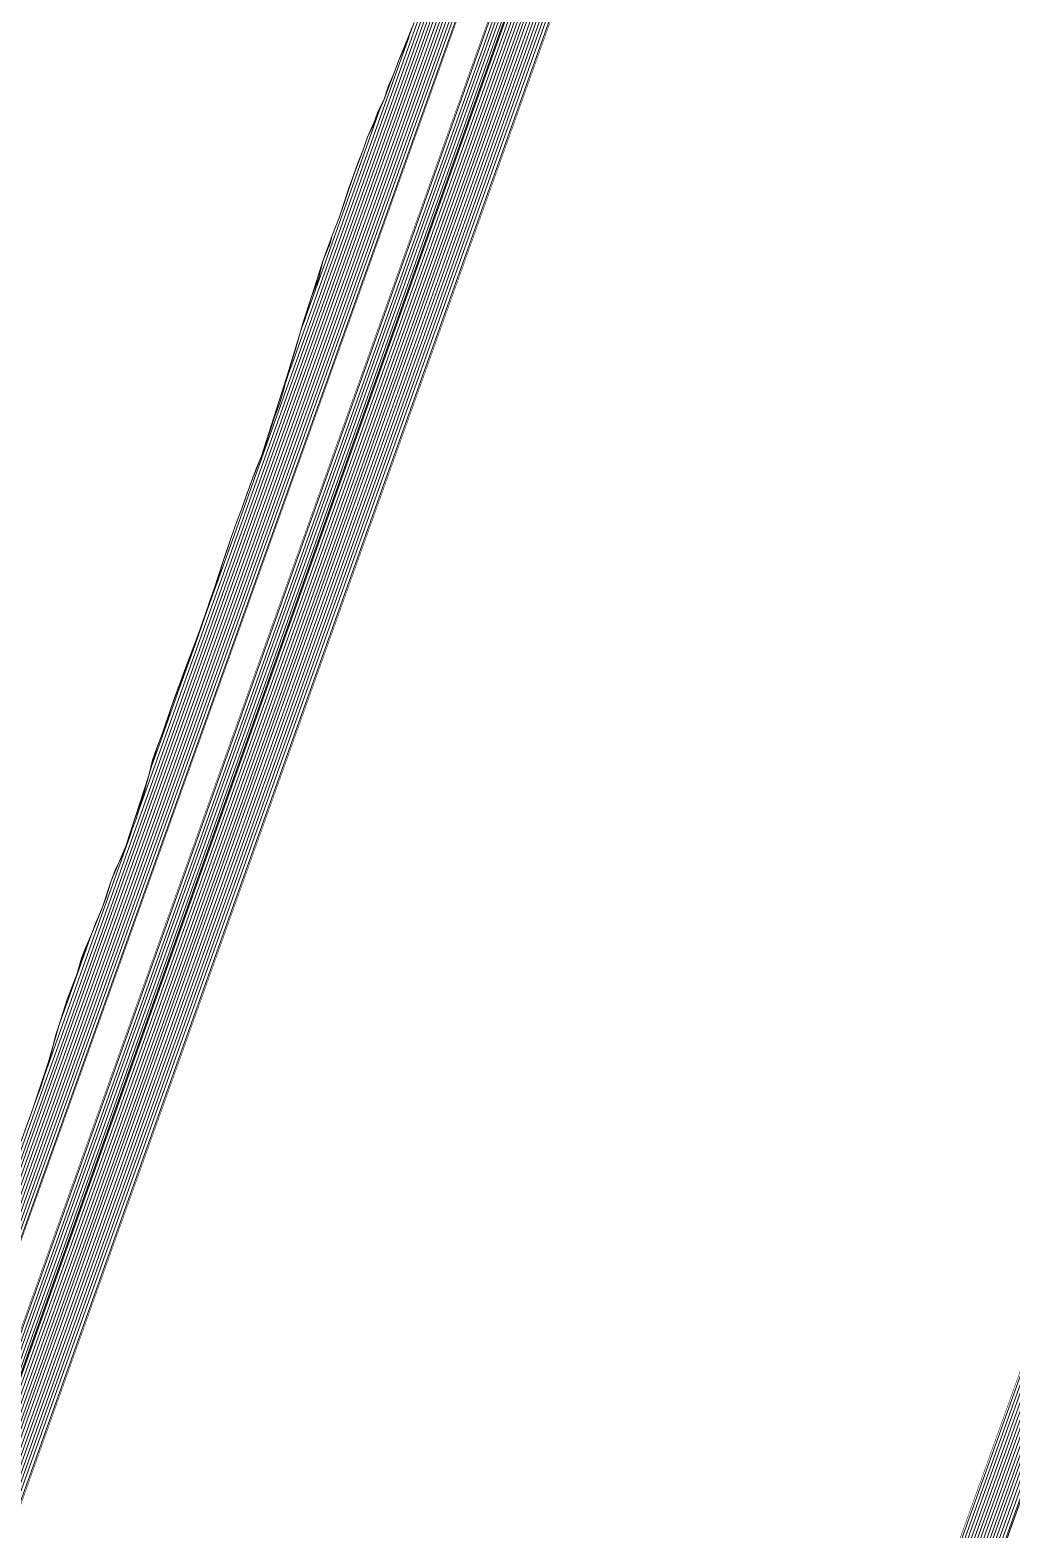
# Model space of a CAD drawing. Extents: x 358458 to 361663, y 818350 to 821723.
# Drawn here: x 360139.7 to 360338.6, y 820968 to 821272 of the extents above; entities that cross this region are included whole.
import ezdxf

# ---------------------------------------------------------------- set-up
doc = ezdxf.new("R2010")
doc.units = 0
doc.header["$MEASUREMENT"] = 0
doc.linetypes.add('solid', pattern=[0])
for name, color, linetype, lineweight in [('DAM 1', 7, 'solid', 9), ('DAM FOOTPRINT', 7, 'solid', 9), ('DESIGN_Contours', 7, 'solid', 18), ('WATER LEVEL STRING', 7, 'solid', 9)]:
    doc.layers.add(name, color=color, linetype=linetype, lineweight=lineweight)

msp = doc.modelspace()

# ---------------------------------------------------------------- linework, layer by layer
at = {"layer": 'DAM 1', "color": 7, "linetype": 'solid', "lineweight": 9, "const_width": 0.1, "elevation": 198.7}
for points in [[(360368.61, 821539.87), (360465.78, 821285.96), (360156.62, 820426.67), (359983.96, 820537.36, -0.3492), (359973.77, 820567.23), (360321.06, 821539.34, -0.696308), (360368.61, 821539.87)], [(360326.71, 821537.32), (359979.42, 820565.21, 0.3492), (359987.2, 820542.41), (360130.33, 820450.65, 0.481673), (360158.98, 820460.39), (360454.49, 821281.76, 0.179606), (360454.35, 821295.68), (360361.89, 821537.3, 0.696589), (360326.71, 821537.32)]]:
    msp.add_lwpolyline(points, format="xyb", dxfattribs=at)
at = {"layer": 'DAM FOOTPRINT', "color": 7, "linetype": 'solid', "lineweight": 9, "const_width": 0.1, "elevation": 196.62}
msp.add_lwpolyline([(360137.96, 821046.85), (360139.92, 821052.24), (360140.58, 821054.22), (360143.44, 821062.91), (360145.56, 821070.19), (360147.29, 821075.56), (360149.26, 821080.81), (360151.06, 821086.16), (360152.28, 821088.92), (360154.43, 821094.26), (360156.21, 821099.63), (360159.12, 821106.64), (360163.83, 821120.96), (360165.47, 821126.55), (360166.57, 821129.5), (360168.34, 821134.74), (360174.26, 821150.79), (360177.05, 821158.76), (360178.85, 821164.2), (360180.58, 821169.42), (360181.58, 821172.22), (360182.64, 821175.06), (360184.58, 821180.4), (360186.66, 821185.65), (360191.74, 821201.58), (360194.53, 821210.64), (360195.12, 821212.86), (360196.9, 821218.18), (360199.12, 821225.19), (360201, 821230.39), (360202.46, 821234.19), (360205.29, 821242.55), (360207.24, 821247.55), (360208.16, 821250.32), (360211.45, 821257.81), (360214.56, 821266.07), (360217.65, 821273.59)], dxfattribs=at)
at = {"layer": 'DAM FOOTPRINT', "color": 7, "linetype": 'solid', "lineweight": 9}
for points in [[(360217.65, 821273.59), (360214.56, 821266.07), (360211.45, 821257.81), (360208.16, 821250.32), (360207.24, 821247.55), (360205.29, 821242.55), (360202.46, 821234.19), (360201, 821230.39), (360199.12, 821225.19), (360196.9, 821218.18), (360195.12, 821212.86), (360194.53, 821210.64), (360191.74, 821201.58), (360186.66, 821185.65), (360184.58, 821180.4), (360182.64, 821175.06), (360181.58, 821172.22), (360180.58, 821169.42), (360178.85, 821164.2), (360177.05, 821158.76), (360174.26, 821150.79), (360168.34, 821134.74), (360166.57, 821129.5), (360165.47, 821126.55), (360163.83, 821120.96), (360159.12, 821106.64), (360156.21, 821099.63), (360154.43, 821094.26), (360152.28, 821088.92), (360151.06, 821086.16), (360149.26, 821080.81), (360147.29, 821075.56), (360145.56, 821070.19), (360143.44, 821062.91), (360140.58, 821054.22), (360139.92, 821052.24), (360137.96, 821046.85)], [(360217.65, 821273.59), (360216.5, 821270.52), (360215.58, 821268.38), (360214.56, 821266.07), (360213.42, 821263.01), (360212.44, 821260.74), (360211.45, 821257.81), (360210.25, 821255.44), (360209.27, 821252.57), (360208.16, 821250.32), (360207.24, 821247.55), (360206.18, 821245.08), (360205.29, 821242.55), (360204.37, 821240.01), (360202.46, 821234.19), (360201, 821230.39), (360200.56, 821228.85), (360199.12, 821225.19), (360198.72, 821223.51), (360198.2, 821221.6), (360196.9, 821218.18), (360196.25, 821216.29), (360195.12, 821212.86), (360194.53, 821210.64), (360193.54, 821207.37), (360192.72, 821204.73), (360191.74, 821201.58), (360191.16, 821199.18), (360190.34, 821196.26), (360189.34, 821193.77), (360188.43, 821190.89), (360187.6, 821188.37), (360186.66, 821185.65), (360185.56, 821183.1), (360184.58, 821180.4), (360183.63, 821177.75), (360182.64, 821175.06), (360181.58, 821172.22), (360180.58, 821169.42), (360179.77, 821166.9), (360178.85, 821164.2), (360178.04, 821161.44), (360177.05, 821158.76), (360176.1, 821156.12), (360175.21, 821153.36), (360174.26, 821150.79), (360173.11, 821147.69), (360172.21, 821145.17), (360171.12, 821142.39), (360170.22, 821139.91), (360169.22, 821137.23), (360168.34, 821134.74), (360167.46, 821131.92), (360166.57, 821129.5), (360165.47, 821126.55), (360164.57, 821124.07), (360163.83, 821120.96), (360162.9, 821117.56), (360162.21, 821115.46), (360161.15, 821111.97), (360160.47, 821110.06), (360159.12, 821106.64), (360158.41, 821104.66), (360156.99, 821101.77), (360156.21, 821099.63), (360155.17, 821096.3), (360154.43, 821094.26), (360153.09, 821091.06), (360152.28, 821088.92), (360151.06, 821086.16), (360150.19, 821083.94), (360149.26, 821080.81), (360148.56, 821078.68), (360147.29, 821075.56), (360146.58, 821073.42), (360145.56, 821070.19), (360144.91, 821068.16), (360144.05, 821064.84), (360143.44, 821062.91), (360142.44, 821059.51), (360141.84, 821057.62), (360140.58, 821054.22), (360139.92, 821052.24), (360138.66, 821048.93)]]:
    msp.add_lwpolyline(points, dxfattribs=at)
at = {"layer": 'DESIGN_Contours', "color": 1, "linetype": 'solid', "lineweight": 9}
for points, elevation in [([(360326.93, 821537.24), (360005.68, 820638.04)], 198.6), ([(360328.05, 821536.83), (360145.72, 821026.48), (359980.76, 820564.73)], 198.2), ([(360333.13, 821534.98), (360134.42, 820978.8), (359985.84, 820562.92)], 196.4), ([(360333.69, 821534.77), (360158.3, 821043.83), (359986.41, 820562.71)], 196.2), ([(360334.82, 821534.36), (360206.04, 821173.9), (359987.54, 820562.31)], 195.8), ([(360335.38, 821534.15), (360229.91, 821238.94), (359988.1, 820562.11)], 195.6), ([(360329.74, 821536.22), (359991.19, 820588.59)], 197.6), ([(360330.31, 821536.01), (360015.07, 820653.63)], 197.4), ([(360330.87, 821535.8), (360038.94, 820718.66)], 197.2), ([(360327.49, 821537.04), (360075.7, 820832.26)], 198.4), ([(360332, 821535.39), (360086.68, 820848.73)], 196.8), ([(360332.56, 821535.18), (360110.55, 820913.76)], 196.6), ([(359979.17, 820583.03), (360313.34, 821518.39)], 198.6), ([(360325.4, 821499.08), (359990.36, 820561.3)], 194.8), ([(359993.59, 820625.18), (360292.74, 821462.52)], 198.4), ([(360117.4, 820987.78), (360117.58, 820988.28), (360118.72, 820991.47), (360118.94, 820992.07), (360119.53, 820993.73), (360122.96, 821003.33), (360124.48, 821007.6), (360124.9, 821008.77), (360130.99, 821025.81), (360174.82, 821148.49), (360236.34, 821320.68), (360241.99, 821336.51), (360243.8, 821341.58), (360279.97, 821442.8), (360282.98, 821451.23), (360284.31, 821454.95), (360284.76, 821456.23), (360284.99, 821456.87), (360286.91, 821462.24), (360287.25, 821463.2)], 196.6), ([(360161.26, 821112.32), (360161.29, 821112.4), (360161.52, 821113.06), (360161.57, 821113.18), (360161.75, 821113.7), (360164.84, 821122.35), (360228.17, 821299.61), (360234.37, 821316.96), (360236.35, 821322.52), (360249.57, 821359.5), (360270.52, 821418.14), (360270.93, 821419.31), (360271.4, 821420.61), (360273.09, 821425.33), (360273.4, 821426.2), (360275.75, 821432.79)], 196.4), ([(360285.77, 821414.91), (359981.89, 820564.33)], 197.8), ([(360008.01, 820667.32), (360272.15, 821406.65)], 198.2), ([(359988.85, 820622.6), (359988.97, 820622.93), (359989.65, 820624.84), (359997.03, 820645.5), (360002.57, 820661.02), (360012.65, 820689.22), (360013.78, 820692.39), (360014.86, 820695.42), (360016.04, 820698.7), (360020.78, 820711.98), (360023.29, 820719.01), (360023.44, 820719.44), (360027.74, 820731.45), (360045.09, 820780.01), (360062.43, 820828.55), (360064.18, 820833.45), (360076.69, 820868.48), (360080.11, 820878.04), (360169.16, 821127.31), (360217.11, 821261.51), (360260.84, 821383.91)], 197.2), ([(360277.65, 821369.01), (359989.23, 820561.7)], 195.2), ([(359997.07, 820649.17), (359997.82, 820651.29), (360001.05, 820660.31), (360001.33, 820661.1), (360003.34, 820666.72), (360010.39, 820686.45), (360023.19, 820722.3), (360024.63, 820726.33), (360026.01, 820730.18), (360027.5, 820734.35), (360033.53, 820751.24), (360036.73, 820760.18), (360036.92, 820760.71), (360042.37, 820775.99), (360064.43, 820837.71), (360086.47, 820899.41), (360088.69, 820905.64), (360104.6, 820950.18), (360108.95, 820962.33), (360127.97, 821015.57), (360188.92, 821186.16), (360244.5, 821341.76)], 196.8), ([(360051.27, 820793.75), (360210.36, 821239.04), (360245.3, 821336.85)], 197.6), ([(360253.78, 821303.97), (359988.67, 820561.91)], 195.4), ([(360065.69, 820835.9), (360189.76, 821183.18), (360231.2, 821299.18)], 197.4), ([(360036.85, 820751.61), (360230.95, 821294.91)], 197.8), ([(360158.45, 820493.27), (360443.55, 821285.7)], 194.8), ([(360199.25, 820603.11), (360444.68, 821285.29)], 195.2), ([(360219.64, 820658.04), (360445.24, 821285.09)], 195.4), ([(360240.04, 820712.96), (360445.81, 821284.89)], 195.6), ([(360153.12, 820462.5), (360342.03, 820987.57), (360448.63, 821283.87)], 196.6), ([(360153.69, 820462.3), (360362.43, 821042.49), (360449.2, 821283.67)], 196.8), ([(360154.82, 820461.89), (360403.22, 821152.34), (360450.32, 821283.26)], 197.2), ([(360155.38, 820461.69), (360423.62, 821207.26), (360450.89, 821283.06)], 197.4), ([(360155.94, 820461.48), (360444.02, 821262.18), (360451.45, 821282.85)], 197.6), ([(360260.44, 820767.88), (360446.37, 821284.68)], 195.8), ([(360301.23, 820877.73), (360447.5, 821284.28)], 196.2), ([(360321.63, 820932.65), (360448.07, 821284.07)], 196.4), ([(360164.07, 821121.98), (360164.38, 821122.85), (360164.89, 821124.27), (360165.37, 821125.61), (360166.16, 821127.81), (360169.71, 821137.77), (360173.32, 821147.86), (360173.79, 821149.17), (360175.25, 821153.28), (360181.56, 821170.93), (360199.21, 821220.32), (360199.99, 821222.51), (360202.05, 821228.29), (360206.49, 821240.69), (360215.72, 821266.54), (360220.67, 821280.38), (360220.83, 821280.83)], 196.2), ([(360194.69, 821211.24), (360194.86, 821211.73), (360195.36, 821213.13), (360196.08, 821215.14), (360196.81, 821217.18), (360196.93, 821217.51), (360206.19, 821243.45), (360209.38, 821252.36), (360210.55, 821255.65), (360211.02, 821256.96)], 195.8), ([(360142.66, 821060.26), (360142.7, 821060.37), (360143.78, 821063.4), (360147.36, 821073.43), (360150.71, 821082.8), (360160.2, 821109.35), (360160.3, 821109.63)], 196.4), ([(360145.5, 821069.99), (360145.53, 821070.09), (360148.13, 821077.36), (360149.37, 821080.83), (360151.2, 821085.95), (360151.88, 821087.85), (360152.19, 821088.72)], 196.2)]:
    msp.add_lwpolyline(points, dxfattribs=dict(at, elevation=elevation))
at = {"layer": 'DESIGN_Contours', "color": 5, "linetype": 'solid', "lineweight": 20}
for points, elevation in [([(360328.62, 821536.63), (360215.75, 821220.69), (359981.32, 820564.53)], 198), ([(360334.25, 821534.57), (360182.17, 821108.87), (359986.97, 820562.51)], 196), ([(360331.44, 821535.6), (360062.81, 820783.7)], 197), ([(360301.53, 821434.04), (359989.8, 820561.5)], 195), ([(359992.6, 820634.88), (359992.69, 820635.15), (359992.99, 820635.97), (359994.3, 820639.64), (359995.02, 820641.65), (360000.18, 820656.11), (360006.48, 820673.74), (360017.92, 820705.76), (360019.21, 820709.36), (360020.44, 820712.8), (360021.77, 820716.53), (360027.16, 820731.61), (360030.01, 820739.6), (360030.18, 820740.07), (360035.06, 820753.72), (360054.76, 820808.86), (360074.45, 820863.98), (360076.44, 820869.54), (360090.65, 820909.33), (360094.53, 820920.19), (360148.57, 821071.44), (360203.01, 821223.84), (360252.67, 821362.83)], 197), ([(360022.43, 820709.47), (360251.55, 821350.78)], 198), ([(360178.85, 820548.19), (360444.11, 821285.49)], 195), ([(360154.25, 820462.09), (360382.82, 821097.41), (360449.76, 821283.46)], 197), ([(360280.84, 820822.8), (360446.94, 821284.48)], 196), ([(360191.47, 821200.44), (360191.7, 821201.09), (360191.8, 821201.36), (360192.22, 821202.56), (360192.72, 821203.96), (360199.09, 821221.79), (360215.64, 821268.1), (360216.51, 821270.53), (360216.52, 821270.57)], 196)]:
    msp.add_lwpolyline(points, dxfattribs=dict(at, elevation=elevation))
at = {"layer": 'WATER LEVEL STRING', "color": 7, "linetype": 'solid', "lineweight": 9, "const_width": 0.1}
for points, elevation in [([(360329.53, 821536.29), (359982.24, 820564.2, 0.3492), (359988.81, 820544.94), (360131.95, 820453.18, 0.481673), (360156.16, 820461.41), (360451.67, 821282.78, 0.179606), (360451.55, 821294.61), (360359.08, 821536.24, 0.696615), (360329.53, 821536.29)], 197.7), ([(360337.93, 821533.22), (359990.66, 820561.2, 0.3492), (359993.64, 820552.46), (360136.77, 820460.7, 0.481673), (360147.74, 820464.43), (360443.25, 821285.8, 0.179606), (360443.2, 821291.41), (360350.7, 821533.11, 0.696775), (360337.93, 821533.22)], 194.72)]:
    msp.add_lwpolyline(points, format="xyb", dxfattribs=dict(at, elevation=elevation))
at = {"layer": 'WATER LEVEL STRING', "color": 7, "linetype": 'solid', "lineweight": 9}
msp.add_lwpolyline([(360329.53, 821536.29), (359982.24, 820564.2, 0.3492), (359988.81, 820544.94), (360131.95, 820453.18, 0.481673), (360156.16, 820461.41), (360451.67, 821282.78, 0.179606), (360451.55, 821294.61), (360359.08, 821536.24, 0.696615), (360329.53, 821536.29)], format="xyb", close=True, dxfattribs=at)
msp.add_lwpolyline([(360217.65, 821273.59), (360216.5, 821270.52), (360215.58, 821268.38), (360214.56, 821266.07), (360213.42, 821263.01), (360212.44, 821260.74), (360211.45, 821257.81), (360210.25, 821255.44), (360209.27, 821252.57), (360208.16, 821250.32), (360207.24, 821247.55), (360206.18, 821245.08), (360205.29, 821242.55), (360204.37, 821240.01), (360202.46, 821234.19), (360201, 821230.39), (360200.56, 821228.85), (360199.12, 821225.19), (360198.72, 821223.51), (360198.2, 821221.6), (360196.9, 821218.18), (360196.25, 821216.29), (360195.12, 821212.86), (360194.53, 821210.64), (360193.54, 821207.37), (360192.72, 821204.73), (360191.74, 821201.58), (360191.16, 821199.18), (360190.34, 821196.26), (360189.34, 821193.77), (360188.43, 821190.89), (360187.6, 821188.37), (360186.66, 821185.65), (360185.56, 821183.1), (360184.58, 821180.4), (360183.63, 821177.75), (360182.64, 821175.06), (360181.58, 821172.22), (360180.58, 821169.42), (360179.77, 821166.9), (360178.85, 821164.2), (360178.04, 821161.44), (360177.05, 821158.76), (360176.1, 821156.12), (360175.21, 821153.36), (360174.26, 821150.79), (360173.11, 821147.69), (360172.21, 821145.17), (360171.12, 821142.39), (360170.22, 821139.91), (360169.22, 821137.23), (360168.34, 821134.74), (360167.46, 821131.92), (360166.57, 821129.5), (360165.47, 821126.55), (360164.57, 821124.07), (360163.83, 821120.96), (360162.9, 821117.56), (360162.21, 821115.46), (360161.15, 821111.97), (360160.47, 821110.06), (360159.12, 821106.64), (360158.41, 821104.66), (360156.99, 821101.77), (360156.21, 821099.63), (360155.17, 821096.3), (360154.43, 821094.26), (360153.09, 821091.06), (360152.28, 821088.92), (360151.06, 821086.16), (360150.19, 821083.94), (360149.26, 821080.81), (360148.56, 821078.68), (360147.29, 821075.56), (360146.58, 821073.42), (360145.56, 821070.19), (360144.91, 821068.16), (360144.05, 821064.84), (360143.44, 821062.91), (360142.44, 821059.51), (360141.84, 821057.62), (360140.58, 821054.22), (360139.92, 821052.24), (360138.66, 821048.93)], dxfattribs=at)

doc.saveas('drawing.dxf')
